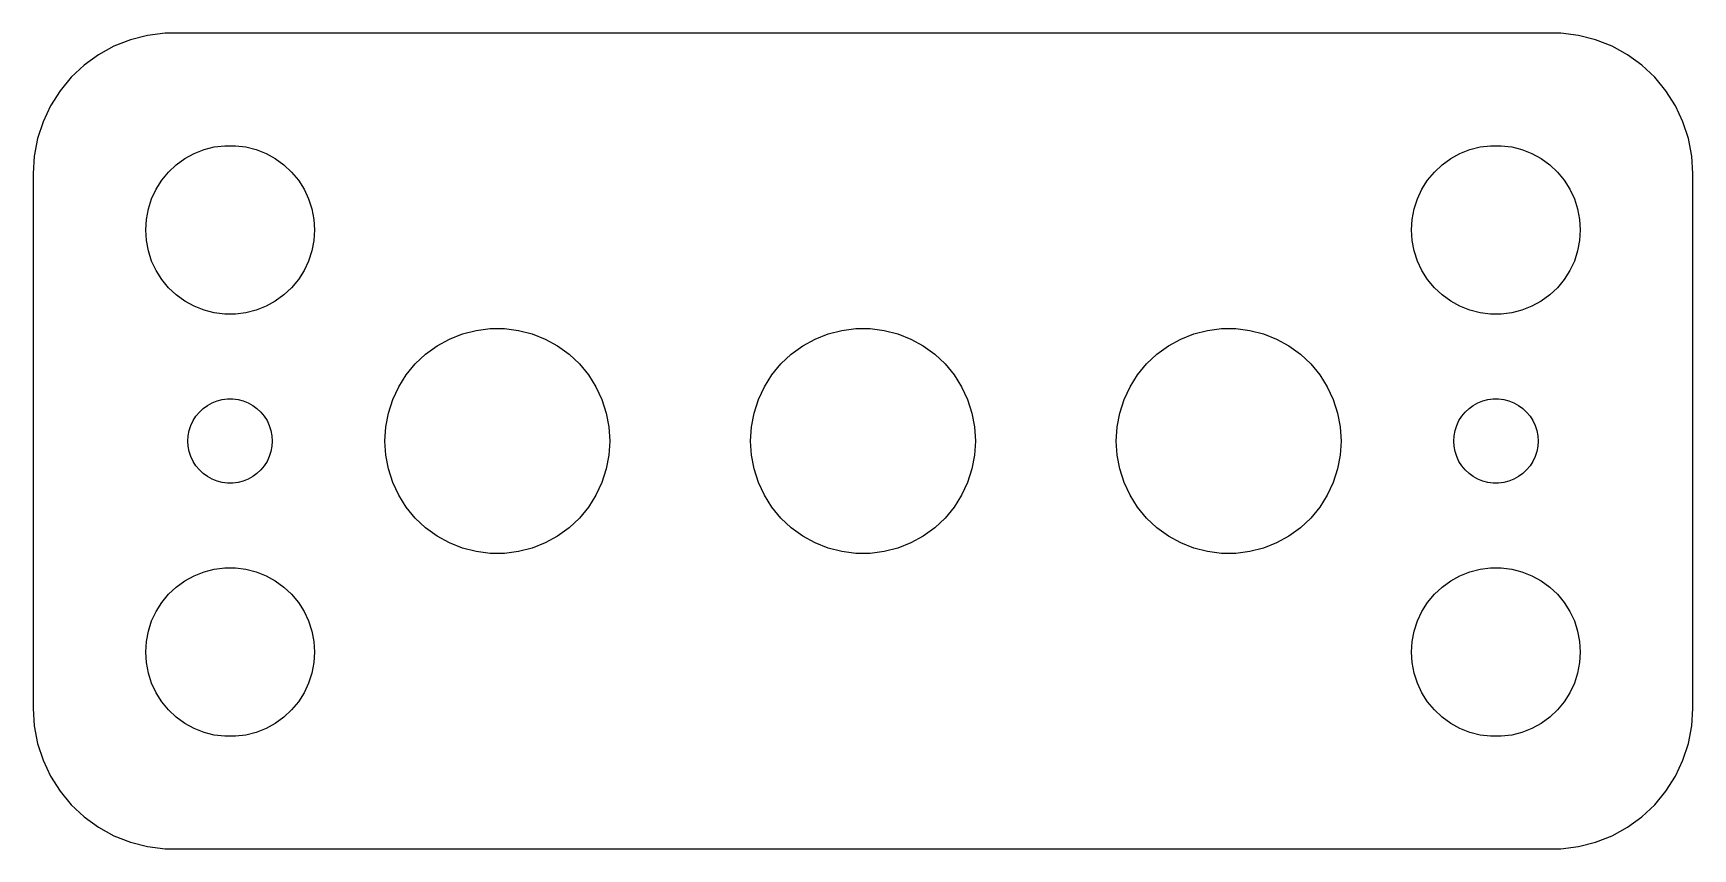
# Model space of a CAD drawing. Header units: metres. Extents: x -29.5 to 29.5, y -14.5 to 14.5.
import ezdxf

# ---------------------------------------------------------------- set-up
doc = ezdxf.new("R2010")
doc.units = ezdxf.units.M

msp = doc.modelspace()

# ---------------------------------------------------------------- linework, layer by layer
for p, q in [((-26.0451, 14.2553), (-26.6289, 14.0241)), ((-25.4369, 14.4114), (-26.0451, 14.2553)), ((-24.8139, 14.4901), (-25.4369, 14.4114)), ((24.8139, 14.4901), (-24.8139, 14.4901)), ((25.4369, 14.4114), (24.8139, 14.4901)), ((26.0451, 14.2553), (25.4369, 14.4114)), ((26.6289, 14.0241), (26.0451, 14.2553)), ((-27.1791, 13.7216), (-27.6871, 13.3526)), ((-26.6289, 14.0241), (-27.1791, 13.7216)), ((27.1791, 13.7216), (26.6289, 14.0241)), ((27.6871, 13.3526), (27.1791, 13.7216)), ((-27.6871, 13.3526), (-28.1448, 12.9227)), ((28.1448, 12.9227), (27.6871, 13.3526)), ((-28.5451, 12.4389), (-28.8815, 11.9088)), ((-28.1448, 12.9227), (-28.5451, 12.4389)), ((28.5451, 12.4389), (28.1448, 12.9227)), ((28.8815, 11.9088), (28.5451, 12.4389)), ((-28.8815, 11.9088), (-29.1489, 11.3406)), ((29.1489, 11.3406), (28.8815, 11.9088)), ((-29.1489, 11.3406), (-29.3429, 10.7434)), ((29.3429, 10.7434), (29.1489, 11.3406)), ((-29.3429, 10.7434), (-29.4606, 10.1267)), ((29.4606, 10.1267), (29.3429, 10.7434)), ((-29.4606, 10.1267), (-29.5, 9.5)), ((-24.4123, 9.81154), (-24.1075, 10.033)), ((-24.1075, 10.033), (-23.7773, 10.2145)), ((-23.7773, 10.2145), (-23.427, 10.3532)), ((-23.427, 10.3532), (-23.0621, 10.4469)), ((-23.0621, 10.4469), (-22.6884, 10.4941)), ((-22.6884, 10.4941), (-22.3116, 10.4941)), ((-22.3116, 10.4941), (-21.9379, 10.4469)), ((-21.9379, 10.4469), (-21.5729, 10.3532)), ((-21.5729, 10.3532), (-21.2227, 10.2145)), ((-21.2227, 10.2145), (-20.8925, 10.033)), ((-20.8925, 10.033), (-20.5877, 9.81154)), ((20.5877, 9.81154), (20.8925, 10.033)), ((20.8925, 10.033), (21.2227, 10.2145)), ((21.2227, 10.2145), (21.5729, 10.3532)), ((21.5729, 10.3532), (21.9379, 10.4469)), ((21.9379, 10.4469), (22.3116, 10.4941)), ((22.3116, 10.4941), (22.6884, 10.4941)), ((22.6884, 10.4941), (23.0621, 10.4469)), ((23.0621, 10.4469), (23.427, 10.3532)), ((23.427, 10.3532), (23.7773, 10.2145)), ((23.7773, 10.2145), (24.1075, 10.033)), ((24.1075, 10.033), (24.4123, 9.81154)), ((29.5, 9.5), (29.4606, 10.1267)), ((-29.5, 9.5), (-29.5, -9.5)), ((-24.927, 9.26335), (-24.6869, 9.55363)), ((-24.6869, 9.55363), (-24.4123, 9.81154)), ((-20.5877, 9.81154), (-20.3131, 9.55363)), ((-20.3131, 9.55363), (-20.0729, 9.26335)), ((20.0729, 9.26335), (20.3131, 9.55363)), ((20.3131, 9.55363), (20.5877, 9.81154)), ((24.4123, 9.81154), (24.6869, 9.55363)), ((24.6869, 9.55363), (24.927, 9.26335)), ((29.5, -9.5), (29.5, 9.5)), ((-25.2893, 8.60437), (-25.1289, 8.94525)), ((-25.1289, 8.94525), (-24.927, 9.26335)), ((-20.0729, 9.26335), (-19.8711, 8.94525)), ((-19.8711, 8.94525), (-19.7107, 8.60437)), ((19.7107, 8.60437), (19.8711, 8.94525)), ((19.8711, 8.94525), (20.0729, 9.26335)), ((24.927, 9.26335), (25.1289, 8.94525)), ((25.1289, 8.94525), (25.2893, 8.60437)), ((-25.4057, 8.24606), (-25.2893, 8.60437)), ((-19.7107, 8.60437), (-19.5942, 8.24606)), ((19.5942, 8.24606), (19.7107, 8.60437)), ((25.2893, 8.60437), (25.4057, 8.24606)), ((-25.5, 7.5), (-25.4763, 7.87599)), ((-25.4763, 7.87599), (-25.4057, 8.24606)), ((-19.5942, 8.24606), (-19.5237, 7.87599)), ((-19.5237, 7.87599), (-19.5, 7.5)), ((19.5, 7.5), (19.5237, 7.87599)), ((19.5237, 7.87599), (19.5942, 8.24606)), ((25.4057, 8.24606), (25.4763, 7.87599)), ((25.4763, 7.87599), (25.5, 7.5)), ((-25.4763, 7.12399), (-25.5, 7.5)), ((-25.4057, 6.75392), (-25.4763, 7.12399)), ((-19.5237, 7.12399), (-19.5942, 6.75392)), ((-19.5, 7.5), (-19.5237, 7.12399)), ((19.5237, 7.12399), (19.5, 7.5)), ((19.5942, 6.75392), (19.5237, 7.12399)), ((25.4763, 7.12399), (25.4057, 6.75392)), ((25.5, 7.5), (25.4763, 7.12399)), ((-25.2893, 6.39561), (-25.4057, 6.75392)), ((-19.5942, 6.75392), (-19.7107, 6.39561)), ((19.7107, 6.39561), (19.5942, 6.75392)), ((25.4057, 6.75392), (25.2893, 6.39561)), ((-25.1289, 6.05473), (-25.2893, 6.39561)), ((-24.927, 5.73663), (-25.1289, 6.05473)), ((-19.8711, 6.05473), (-20.0729, 5.73663)), ((-19.7107, 6.39561), (-19.8711, 6.05473)), ((19.8711, 6.05473), (19.7107, 6.39561)), ((20.0729, 5.73663), (19.8711, 6.05473)), ((25.1289, 6.05473), (24.927, 5.73663)), ((25.2893, 6.39561), (25.1289, 6.05473)), ((-24.6869, 5.44635), (-24.927, 5.73663)), ((-24.4123, 5.18845), (-24.6869, 5.44635)), ((-20.3131, 5.44635), (-20.5877, 5.18845)), ((-20.0729, 5.73663), (-20.3131, 5.44635)), ((20.3131, 5.44635), (20.0729, 5.73663)), ((20.5877, 5.18845), (20.3131, 5.44635)), ((24.6869, 5.44635), (24.4123, 5.18845)), ((24.927, 5.73663), (24.6869, 5.44635)), ((-24.1075, 4.96701), (-24.4123, 5.18845)), ((-23.7773, 4.78551), (-24.1075, 4.96701)), ((-23.427, 4.64682), (-23.7773, 4.78551)), ((-21.2227, 4.78551), (-21.5729, 4.64682)), ((-20.8925, 4.96701), (-21.2227, 4.78551)), ((-20.5877, 5.18845), (-20.8925, 4.96701)), ((20.8925, 4.96701), (20.5877, 5.18845)), ((21.2227, 4.78551), (20.8925, 4.96701)), ((21.5729, 4.64682), (21.2227, 4.78551)), ((23.7773, 4.78551), (23.427, 4.64682)), ((24.1075, 4.96701), (23.7773, 4.78551)), ((24.4123, 5.18845), (24.1075, 4.96701)), ((-23.0621, 4.55313), (-23.427, 4.64682)), ((-22.6884, 4.50591), (-23.0621, 4.55313)), ((-22.3116, 4.50591), (-22.6884, 4.50591)), ((-21.9379, 4.55313), (-22.3116, 4.50591)), ((-21.5729, 4.64682), (-21.9379, 4.55313)), ((21.9379, 4.55313), (21.5729, 4.64682)), ((22.3116, 4.50591), (21.9379, 4.55313)), ((22.6884, 4.50591), (22.3116, 4.50591)), ((23.0621, 4.55313), (22.6884, 4.50591)), ((23.427, 4.64682), (23.0621, 4.55313)), ((-15.1433, 3.3773), (-14.7031, 3.61929)), ((-14.7031, 3.61929), (-14.2361, 3.80421)), ((-14.2361, 3.80421), (-13.7495, 3.92914)), ((-13.7495, 3.92914), (-13.2512, 3.9921)), ((-13.2512, 3.9921), (-12.7488, 3.9921)), ((-12.7488, 3.9921), (-12.2505, 3.92914)), ((-12.2505, 3.92914), (-11.7639, 3.80421)), ((-11.7639, 3.80421), (-11.2969, 3.61929)), ((-11.2969, 3.61929), (-10.8567, 3.3773)), ((-2.1433, 3.3773), (-1.70311, 3.61929)), ((-1.70311, 3.61929), (-1.23605, 3.80421)), ((-1.23605, 3.80421), (-0.749512, 3.92914)), ((-0.749512, 3.92914), (-0.25116, 3.9921)), ((-0.25116, 3.9921), (0.25116, 3.9921)), ((0.25116, 3.9921), (0.749512, 3.92914)), ((0.749512, 3.92914), (1.23605, 3.80421)), ((1.23605, 3.80421), (1.70311, 3.61929)), ((1.70311, 3.61929), (2.1433, 3.3773)), ((10.8567, 3.3773), (11.2969, 3.61929)), ((11.2969, 3.61929), (11.7639, 3.80421)), ((11.7639, 3.80421), (12.2505, 3.92914)), ((12.2505, 3.92914), (12.7488, 3.9921)), ((12.7488, 3.9921), (13.2512, 3.9921)), ((13.2512, 3.9921), (13.7495, 3.92914)), ((13.7495, 3.92914), (14.2361, 3.80421)), ((14.2361, 3.80421), (14.7031, 3.61929)), ((14.7031, 3.61929), (15.1433, 3.3773)), ((-15.9159, 2.73817), (-15.5497, 3.08205)), ((-15.5497, 3.08205), (-15.1433, 3.3773)), ((-10.8567, 3.3773), (-10.4503, 3.08205)), ((-10.4503, 3.08205), (-10.0841, 2.73817)), ((-2.91586, 2.73817), (-2.54968, 3.08205)), ((-2.54968, 3.08205), (-2.1433, 3.3773)), ((2.1433, 3.3773), (2.54968, 3.08205)), ((2.54968, 3.08205), (2.91586, 2.73817)), ((10.0841, 2.73817), (10.4503, 3.08205)), ((10.4503, 3.08205), (10.8567, 3.3773)), ((15.1433, 3.3773), (15.5497, 3.08205)), ((15.5497, 3.08205), (15.9159, 2.73817)), ((-16.2361, 2.35114), (-15.9159, 2.73817)), ((-10.0841, 2.73817), (-9.76393, 2.35114)), ((-3.23605, 2.35114), (-2.91586, 2.73817)), ((2.91586, 2.73817), (3.23605, 2.35114)), ((9.76393, 2.35114), (10.0841, 2.73817)), ((15.9159, 2.73817), (16.2361, 2.35114)), ((-16.7191, 1.47249), (-16.5052, 1.927)), ((-16.5052, 1.927), (-16.2361, 2.35114)), ((-9.76393, 2.35114), (-9.49477, 1.927)), ((-9.49477, 1.927), (-9.28088, 1.47249)), ((-3.7191, 1.47249), (-3.50522, 1.927)), ((-3.50522, 1.927), (-3.23605, 2.35114)), ((3.23605, 2.35114), (3.50522, 1.927)), ((3.50522, 1.927), (3.7191, 1.47249)), ((9.28088, 1.47249), (9.49477, 1.927)), ((9.49477, 1.927), (9.76393, 2.35114)), ((16.2361, 2.35114), (16.5052, 1.927)), ((16.5052, 1.927), (16.7191, 1.47249)), ((-23.4561, 1.15576), (-23.3037, 1.26648)), ((-23.3037, 1.26648), (-23.1387, 1.35724)), ((-23.1387, 1.35724), (-22.9635, 1.42657)), ((-22.9635, 1.42657), (-22.7811, 1.47342)), ((-22.7811, 1.47342), (-22.5942, 1.49704)), ((-22.5942, 1.49704), (-22.4058, 1.49704)), ((-22.4058, 1.49704), (-22.2189, 1.47342)), ((-22.2189, 1.47342), (-22.0365, 1.42657)), ((-22.0365, 1.42657), (-21.8613, 1.35724)), ((-21.8613, 1.35724), (-21.6963, 1.26648)), ((-21.6963, 1.26648), (-21.5439, 1.15576)), ((-16.8743, 0.994751), (-16.7191, 1.47249)), ((-9.28088, 1.47249), (-9.12566, 0.994751)), ((-3.87433, 0.994751), (-3.7191, 1.47249)), ((3.7191, 1.47249), (3.87433, 0.994751)), ((9.12566, 0.994751), (9.28088, 1.47249)), ((16.7191, 1.47249), (16.8743, 0.994751)), ((21.5439, 1.15576), (21.6963, 1.26648)), ((21.6963, 1.26648), (21.8613, 1.35724)), ((21.8613, 1.35724), (22.0365, 1.42657)), ((22.0365, 1.42657), (22.2189, 1.47342)), ((22.2189, 1.47342), (22.4058, 1.49704)), ((22.4058, 1.49704), (22.5942, 1.49704)), ((22.5942, 1.49704), (22.7811, 1.47342)), ((22.7811, 1.47342), (22.9635, 1.42657)), ((22.9635, 1.42657), (23.1387, 1.35724)), ((23.1387, 1.35724), (23.3037, 1.26648)), ((23.3037, 1.26648), (23.4561, 1.15576)), ((-23.8947, 0.552185), (-23.8145, 0.722626)), ((-23.8145, 0.722626), (-23.7135, 0.881668)), ((-23.7135, 0.881668), (-23.5934, 1.02681)), ((-23.5934, 1.02681), (-23.4561, 1.15576)), ((-21.5439, 1.15576), (-21.4065, 1.02681)), ((-21.4065, 1.02681), (-21.2865, 0.881668)), ((-21.2865, 0.881668), (-21.1855, 0.722626)), ((-21.1855, 0.722626), (-21.1053, 0.552185)), ((-16.9684, 0.501328), (-16.8743, 0.994751)), ((-9.12566, 0.994751), (-9.03154, 0.501328)), ((-3.96844, 0.501328), (-3.87433, 0.994751)), ((3.87433, 0.994751), (3.96844, 0.501328)), ((9.03154, 0.501328), (9.12566, 0.994751)), ((16.8743, 0.994751), (16.9684, 0.501328)), ((21.1053, 0.552185), (21.1855, 0.722626)), ((21.1855, 0.722626), (21.2865, 0.881668)), ((21.2865, 0.881668), (21.4065, 1.02681)), ((21.4065, 1.02681), (21.5439, 1.15576)), ((23.4561, 1.15576), (23.5934, 1.02681)), ((23.5934, 1.02681), (23.7135, 0.881668)), ((23.7135, 0.881668), (23.8145, 0.722626)), ((23.8145, 0.722626), (23.8947, 0.552185)), ((-24, 0), (-23.9882, 0.187988)), ((-23.9882, -0.187988), (-24, 0)), ((-23.9882, 0.187988), (-23.9529, 0.373032)), ((-23.9529, 0.373032), (-23.8947, 0.552185)), ((-21.1053, 0.552185), (-21.0471, 0.373032)), ((-21.0471, 0.373032), (-21.0118, 0.187988)), ((-21.0118, 0.187988), (-21, 0)), ((-21, 0), (-21.0118, -0.187988)), ((-17, 0), (-16.9684, 0.501328)), ((-16.9684, -0.501328), (-17, 0)), ((-9.03154, 0.501328), (-9, 0)), ((-9, 0), (-9.03154, -0.501328)), ((-4, 0), (-3.96844, 0.501328)), ((-3.96844, -0.501328), (-4, 0)), ((3.96844, 0.501328), (4, 0)), ((4, 0), (3.96844, -0.501328)), ((9, 0), (9.03154, 0.501328)), ((9.03154, -0.501328), (9, 0)), ((16.9684, 0.501328), (17, 0)), ((17, 0), (16.9684, -0.501328)), ((21, 0), (21.0118, 0.187988)), ((21.0118, -0.187988), (21, 0)), ((21.0118, 0.187988), (21.0471, 0.373032)), ((21.0471, 0.373032), (21.1053, 0.552185)), ((23.8947, 0.552185), (23.9529, 0.373032)), ((23.9529, 0.373032), (23.9882, 0.187988)), ((23.9882, 0.187988), (24, 0)), ((24, 0), (23.9882, -0.187988)), ((-23.9529, -0.373032), (-23.9882, -0.187988)), ((-23.8947, -0.552185), (-23.9529, -0.373032)), ((-23.8145, -0.722626), (-23.8947, -0.552185)), ((-21.1053, -0.552185), (-21.1855, -0.722626)), ((-21.0471, -0.373032), (-21.1053, -0.552185)), ((-21.0118, -0.187988), (-21.0471, -0.373032)), ((-16.8743, -0.994751), (-16.9684, -0.501328)), ((-9.03154, -0.501328), (-9.12566, -0.994751)), ((-3.87433, -0.994751), (-3.96844, -0.501328)), ((3.96844, -0.501328), (3.87433, -0.994751)), ((9.12566, -0.994751), (9.03154, -0.501328)), ((16.9684, -0.501328), (16.8743, -0.994751)), ((21.0471, -0.373032), (21.0118, -0.187988)), ((21.1053, -0.552185), (21.0471, -0.373032)), ((21.1855, -0.722626), (21.1053, -0.552185)), ((23.8947, -0.552185), (23.8145, -0.722626)), ((23.9529, -0.373032), (23.8947, -0.552185)), ((23.9882, -0.187988), (23.9529, -0.373032)), ((-23.7135, -0.881668), (-23.8145, -0.722626)), ((-23.5934, -1.02681), (-23.7135, -0.881668)), ((-23.4561, -1.15576), (-23.5934, -1.02681)), ((-23.3037, -1.26648), (-23.4561, -1.15576)), ((-21.5439, -1.15576), (-21.6963, -1.26648)), ((-21.4065, -1.02681), (-21.5439, -1.15576)), ((-21.2865, -0.881668), (-21.4065, -1.02681)), ((-21.1855, -0.722626), (-21.2865, -0.881668)), ((-16.7191, -1.47249), (-16.8743, -0.994751)), ((-9.12566, -0.994751), (-9.28088, -1.47249)), ((-3.7191, -1.47249), (-3.87433, -0.994751)), ((3.87433, -0.994751), (3.7191, -1.47249)), ((9.28088, -1.47249), (9.12566, -0.994751)), ((16.8743, -0.994751), (16.7191, -1.47249)), ((21.2865, -0.881668), (21.1855, -0.722626)), ((21.4065, -1.02681), (21.2865, -0.881668)), ((21.5439, -1.15576), (21.4065, -1.02681)), ((21.6963, -1.26648), (21.5439, -1.15576)), ((23.4561, -1.15576), (23.3037, -1.26648)), ((23.5934, -1.02681), (23.4561, -1.15576)), ((23.7135, -0.881668), (23.5934, -1.02681)), ((23.8145, -0.722626), (23.7135, -0.881668)), ((-23.1387, -1.35724), (-23.3037, -1.26648)), ((-22.9635, -1.42657), (-23.1387, -1.35724)), ((-22.7811, -1.47342), (-22.9635, -1.42657)), ((-22.5942, -1.49704), (-22.7811, -1.47342)), ((-22.4058, -1.49704), (-22.5942, -1.49704)), ((-22.2189, -1.47342), (-22.4058, -1.49704)), ((-22.0365, -1.42657), (-22.2189, -1.47342)), ((-21.8613, -1.35724), (-22.0365, -1.42657)), ((-21.6963, -1.26648), (-21.8613, -1.35724)), ((-16.5052, -1.927), (-16.7191, -1.47249)), ((-9.28088, -1.47249), (-9.49477, -1.927)), ((-3.50522, -1.927), (-3.7191, -1.47249)), ((3.7191, -1.47249), (3.50522, -1.927)), ((9.49477, -1.927), (9.28088, -1.47249)), ((16.7191, -1.47249), (16.5052, -1.927)), ((21.8613, -1.35724), (21.6963, -1.26648)), ((22.0365, -1.42657), (21.8613, -1.35724)), ((22.2189, -1.47342), (22.0365, -1.42657)), ((22.4058, -1.49704), (22.2189, -1.47342)), ((22.5942, -1.49704), (22.4058, -1.49704)), ((22.7811, -1.47342), (22.5942, -1.49704)), ((22.9635, -1.42657), (22.7811, -1.47342)), ((23.1387, -1.35724), (22.9635, -1.42657)), ((23.3037, -1.26648), (23.1387, -1.35724)), ((-16.2361, -2.35114), (-16.5052, -1.927)), ((-15.9159, -2.73817), (-16.2361, -2.35114)), ((-9.76393, -2.35114), (-10.0841, -2.73817)), ((-9.49477, -1.927), (-9.76393, -2.35114)), ((-3.23605, -2.35114), (-3.50522, -1.927)), ((-2.91586, -2.73817), (-3.23605, -2.35114)), ((3.23605, -2.35114), (2.91586, -2.73817)), ((3.50522, -1.927), (3.23605, -2.35114)), ((9.76393, -2.35114), (9.49477, -1.927)), ((10.0841, -2.73817), (9.76393, -2.35114)), ((16.2361, -2.35114), (15.9159, -2.73817)), ((16.5052, -1.927), (16.2361, -2.35114)), ((-15.5497, -3.08205), (-15.9159, -2.73817)), ((-10.0841, -2.73817), (-10.4503, -3.08205)), ((-2.54968, -3.08205), (-2.91586, -2.73817)), ((2.91586, -2.73817), (2.54968, -3.08205)), ((10.4503, -3.08205), (10.0841, -2.73817)), ((15.9159, -2.73817), (15.5497, -3.08205)), ((-15.1433, -3.3773), (-15.5497, -3.08205)), ((-14.7031, -3.61929), (-15.1433, -3.3773)), ((-10.8567, -3.3773), (-11.2969, -3.61929)), ((-10.4503, -3.08205), (-10.8567, -3.3773)), ((-2.1433, -3.3773), (-2.54968, -3.08205)), ((-1.70311, -3.61929), (-2.1433, -3.3773)), ((2.1433, -3.3773), (1.70311, -3.61929)), ((2.54968, -3.08205), (2.1433, -3.3773)), ((10.8567, -3.3773), (10.4503, -3.08205)), ((11.2969, -3.61929), (10.8567, -3.3773)), ((15.1433, -3.3773), (14.7031, -3.61929)), ((15.5497, -3.08205), (15.1433, -3.3773)), ((-14.2361, -3.80421), (-14.7031, -3.61929)), ((-13.7495, -3.92914), (-14.2361, -3.80421)), ((-13.2512, -3.9921), (-13.7495, -3.92914)), ((-12.7488, -3.9921), (-13.2512, -3.9921)), ((-12.2505, -3.92914), (-12.7488, -3.9921)), ((-11.7639, -3.80421), (-12.2505, -3.92914)), ((-11.2969, -3.61929), (-11.7639, -3.80421)), ((-1.23605, -3.80421), (-1.70311, -3.61929)), ((-0.749512, -3.92914), (-1.23605, -3.80421)), ((-0.25116, -3.9921), (-0.749512, -3.92914)), ((0.25116, -3.9921), (-0.25116, -3.9921)), ((0.749512, -3.92914), (0.25116, -3.9921)), ((1.23605, -3.80421), (0.749512, -3.92914)), ((1.70311, -3.61929), (1.23605, -3.80421)), ((11.7639, -3.80421), (11.2969, -3.61929)), ((12.2505, -3.92914), (11.7639, -3.80421)), ((12.7488, -3.9921), (12.2505, -3.92914)), ((13.2512, -3.9921), (12.7488, -3.9921)), ((13.7495, -3.92914), (13.2512, -3.9921)), ((14.2361, -3.80421), (13.7495, -3.92914)), ((14.7031, -3.61929), (14.2361, -3.80421)), ((-23.7773, -4.78551), (-23.427, -4.64682)), ((-23.427, -4.64682), (-23.0621, -4.55313)), ((-23.0621, -4.55313), (-22.6884, -4.50591)), ((-22.6884, -4.50591), (-22.3116, -4.50591)), ((-22.3116, -4.50591), (-21.9379, -4.55313)), ((-21.9379, -4.55313), (-21.5729, -4.64682)), ((-21.5729, -4.64682), (-21.2227, -4.78551)), ((21.2227, -4.78551), (21.5729, -4.64682)), ((21.5729, -4.64682), (21.9379, -4.55313)), ((21.9379, -4.55313), (22.3116, -4.50591)), ((22.3116, -4.50591), (22.6884, -4.50591)), ((22.6884, -4.50591), (23.0621, -4.55313)), ((23.0621, -4.55313), (23.427, -4.64682)), ((23.427, -4.64682), (23.7773, -4.78551)), ((-24.6869, -5.44635), (-24.4123, -5.18845)), ((-24.4123, -5.18845), (-24.1075, -4.96701)), ((-24.1075, -4.96701), (-23.7773, -4.78551)), ((-21.2227, -4.78551), (-20.8925, -4.96701)), ((-20.8925, -4.96701), (-20.5877, -5.18845)), ((-20.5877, -5.18845), (-20.3131, -5.44635)), ((20.3131, -5.44635), (20.5877, -5.18845)), ((20.5877, -5.18845), (20.8925, -4.96701)), ((20.8925, -4.96701), (21.2227, -4.78551)), ((23.7773, -4.78551), (24.1075, -4.96701)), ((24.1075, -4.96701), (24.4123, -5.18845)), ((24.4123, -5.18845), (24.6869, -5.44635)), ((-25.1289, -6.05473), (-24.927, -5.73663)), ((-24.927, -5.73663), (-24.6869, -5.44635)), ((-20.3131, -5.44635), (-20.0729, -5.73663)), ((-20.0729, -5.73663), (-19.8711, -6.05473)), ((19.8711, -6.05473), (20.0729, -5.73663)), ((20.0729, -5.73663), (20.3131, -5.44635)), ((24.6869, -5.44635), (24.927, -5.73663)), ((24.927, -5.73663), (25.1289, -6.05473)), ((-25.4057, -6.75392), (-25.2893, -6.39561)), ((-25.2893, -6.39561), (-25.1289, -6.05473)), ((-19.8711, -6.05473), (-19.7107, -6.39561)), ((-19.7107, -6.39561), (-19.5942, -6.75392)), ((19.5942, -6.75392), (19.7107, -6.39561)), ((19.7107, -6.39561), (19.8711, -6.05473)), ((25.1289, -6.05473), (25.2893, -6.39561)), ((25.2893, -6.39561), (25.4057, -6.75392)), ((-25.4763, -7.12399), (-25.4057, -6.75392)), ((-19.5942, -6.75392), (-19.5237, -7.12399)), ((19.5237, -7.12399), (19.5942, -6.75392)), ((25.4057, -6.75392), (25.4763, -7.12399)), ((-25.5, -7.5), (-25.4763, -7.12399)), ((-25.4763, -7.87599), (-25.5, -7.5)), ((-19.5237, -7.12399), (-19.5, -7.5)), ((-19.5, -7.5), (-19.5237, -7.87599)), ((19.5, -7.5), (19.5237, -7.12399)), ((19.5237, -7.87599), (19.5, -7.5)), ((25.4763, -7.12399), (25.5, -7.5)), ((25.5, -7.5), (25.4763, -7.87599)), ((-25.4057, -8.24606), (-25.4763, -7.87599)), ((-25.2893, -8.60437), (-25.4057, -8.24606)), ((-19.5942, -8.24606), (-19.7107, -8.60437)), ((-19.5237, -7.87599), (-19.5942, -8.24606)), ((19.5942, -8.24606), (19.5237, -7.87599)), ((19.7107, -8.60437), (19.5942, -8.24606)), ((25.4057, -8.24606), (25.2893, -8.60437)), ((25.4763, -7.87599), (25.4057, -8.24606)), ((-25.1289, -8.94525), (-25.2893, -8.60437)), ((-19.7107, -8.60437), (-19.8711, -8.94525)), ((19.8711, -8.94525), (19.7107, -8.60437)), ((25.2893, -8.60437), (25.1289, -8.94525)), ((-24.927, -9.26335), (-25.1289, -8.94525)), ((-24.6869, -9.55363), (-24.927, -9.26335)), ((-20.0729, -9.26335), (-20.3131, -9.55363)), ((-19.8711, -8.94525), (-20.0729, -9.26335)), ((20.0729, -9.26335), (19.8711, -8.94525)), ((20.3131, -9.55363), (20.0729, -9.26335)), ((24.927, -9.26335), (24.6869, -9.55363)), ((25.1289, -8.94525), (24.927, -9.26335)), ((-29.5, -9.5), (-29.4606, -10.1267)), ((-24.4123, -9.81154), (-24.6869, -9.55363)), ((-24.1075, -10.033), (-24.4123, -9.81154)), ((-20.5877, -9.81154), (-20.8925, -10.033)), ((-20.3131, -9.55363), (-20.5877, -9.81154)), ((20.5877, -9.81154), (20.3131, -9.55363)), ((20.8925, -10.033), (20.5877, -9.81154)), ((24.4123, -9.81154), (24.1075, -10.033)), ((24.6869, -9.55363), (24.4123, -9.81154)), ((29.4606, -10.1267), (29.5, -9.5)), ((-29.4606, -10.1267), (-29.3429, -10.7434)), ((-23.7773, -10.2145), (-24.1075, -10.033)), ((-23.427, -10.3532), (-23.7773, -10.2145)), ((-23.0621, -10.4469), (-23.427, -10.3532)), ((-22.6884, -10.4941), (-23.0621, -10.4469)), ((-22.3116, -10.4941), (-22.6884, -10.4941)), ((-21.9379, -10.4469), (-22.3116, -10.4941)), ((-21.5729, -10.3532), (-21.9379, -10.4469)), ((-21.2227, -10.2145), (-21.5729, -10.3532)), ((-20.8925, -10.033), (-21.2227, -10.2145)), ((21.2227, -10.2145), (20.8925, -10.033)), ((21.5729, -10.3532), (21.2227, -10.2145)), ((21.9379, -10.4469), (21.5729, -10.3532)), ((22.3116, -10.4941), (21.9379, -10.4469)), ((22.6884, -10.4941), (22.3116, -10.4941)), ((23.0621, -10.4469), (22.6884, -10.4941)), ((23.427, -10.3532), (23.0621, -10.4469)), ((23.7773, -10.2145), (23.427, -10.3532)), ((24.1075, -10.033), (23.7773, -10.2145)), ((29.3429, -10.7434), (29.4606, -10.1267)), ((-29.3429, -10.7434), (-29.1489, -11.3406)), ((29.1489, -11.3406), (29.3429, -10.7434)), ((-29.1489, -11.3406), (-28.8815, -11.9088)), ((28.8815, -11.9088), (29.1489, -11.3406)), ((-28.8815, -11.9088), (-28.5451, -12.4389)), ((28.5451, -12.4389), (28.8815, -11.9088)), ((-28.5451, -12.4389), (-28.1448, -12.9227)), ((-28.1448, -12.9227), (-27.6871, -13.3526)), ((27.6871, -13.3526), (28.1448, -12.9227)), ((28.1448, -12.9227), (28.5451, -12.4389)), ((-27.6871, -13.3526), (-27.1791, -13.7216)), ((27.1791, -13.7216), (27.6871, -13.3526)), ((-27.1791, -13.7216), (-26.6289, -14.0241)), ((-26.6289, -14.0241), (-26.0451, -14.2553)), ((26.0451, -14.2553), (26.6289, -14.0241)), ((26.6289, -14.0241), (27.1791, -13.7216)), ((-26.0451, -14.2553), (-25.4369, -14.4114)), ((-25.4369, -14.4114), (-24.8139, -14.4901)), ((-24.8139, -14.4901), (24.8139, -14.4901)), ((24.8139, -14.4901), (25.4369, -14.4114)), ((25.4369, -14.4114), (26.0451, -14.2553))]:
    msp.add_line(p, q)

doc.saveas('drawing.dxf')
